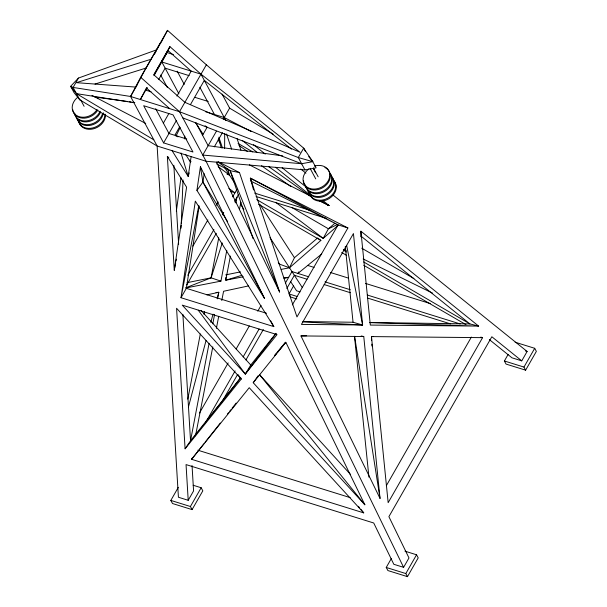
<?xml version="1.0" encoding="UTF-8"?>
<svg xmlns="http://www.w3.org/2000/svg" width="607" height="607" viewBox="0 0 607 607"><rect width="100%" height="100%" fill="white"/><g stroke="black" fill="none" stroke-linecap="round" stroke-linejoin="round"><path stroke-width="0.91" d="M224.613 148.518L224.704 133.396M181.083 228.164L181.197 225.334M181.273 223.437L183.018 179.96M184.665 138.927L184.778 136.12M225.933 277.384L225.728 280.199L243.293 276.777M176.326 211.274L180.985 177.745M174.262 270.274L186.592 187.168L167.365 156.431L174.262 270.274L175.689 262.869M191.129 156.606L188.185 176.425L172.077 150.68M196.918 190.386L200.431 166.72L264.455 298.341L196.918 190.386L202.913 182.085L204.218 173.723M270.661 320.822L273.825 326.612L180.992 297.718L186.364 288.333L199.126 206.388M187.806 399.14L200.31 333.987M204.058 314.434L204.589 311.641M185.788 287.801L211.077 277.831L218.74 237.891M209.089 343.319L190.537 440.735L185.089 448.808L176.569 308.257L241.282 379.011L185.089 448.808L240.751 377.713M212.799 323.835L214.567 314.555M217.572 298.788L218.808 292.293L216.009 292.506M185.833 287.961L220.933 281.132L226.79 250.388M235.842 202.875L236.905 197.283L235.182 202.655M176.045 261.018L176.402 259.166M198.838 205.356L180.992 297.718L195.325 201.122L273.825 326.612M195.515 435.841L212.784 346.878M216.388 328.341L218.725 316.293M221.783 300.533L223.581 291.269L248.339 285.958M230.417 256.071L225.728 280.199L242.064 275.267M239.416 209.673L240.858 202.252M188.39 407.198L206.016 340.626M210.841 322.385L213.011 314.176M217.116 298.674L218.808 292.293L206.85 294.858M189.194 172.889L188.185 176.425L181.03 153.002M187.108 282.672L211.077 277.831L222.268 242.929M175.992 136.059L180.158 127.546M317.499 238.073L294.433 257.717L289.501 267.778L281.185 269.394M192.04 465.539L193.58 490.911L188.208 500.297L178.42 497.247L157.13 146.021L130.558 96.475L140.657 77.279L167.509 30.35L206.365 64.79L303.667 148.146L312.78 161.667L316.103 167.858L304.934 169.914L206.084 161.257L157.13 146.021L79.752 99.829L73.955 92.492L70.64 86.3L78.478 78.053L156.523 49.873M151.143 59.22L76.376 82.666L135.93 87.089L144.011 71.732M154.595 54.084L156.295 50.851M157.145 49.235L160.119 43.575L144.466 70.928M160.923 42.869L167.509 30.35M147.023 87.666L145.718 90.139L151.06 91.801M178.883 93.774L161.834 61.982L169.907 46.625L200.993 74.168L300.055 152.281L184.885 102.325L153.799 74.775L169.907 46.625M154.003 75.655L168.503 50.131M78.478 78.053L73.113 87.438L79.752 99.829M153.806 139.83L76.429 93.63L70.64 86.3L73.113 87.438L130.558 96.475L135.482 87.871M135.93 87.089L136.848 85.481M154.079 74.593L167.889 50.464L191.205 71.125L176.933 96.065M168.784 48.901L169.679 47.331M147.099 87.727L140.354 99.525L146.408 88L169.725 108.668M158.708 79.441L165.15 68.174L189.187 75.655M163.321 123.206L168.845 113.555M333.205 195.166L527.119 351.476L521.754 360.862L491.837 336.748L388.89 516.663L408.974 557.954L403.602 567.34L206.084 161.257L179.513 111.711L206.365 64.79M163.594 142.88L143.669 105.717L173.041 114.86L192.965 152.016L163.594 142.88L176.334 120.618M190.507 104.495L204.316 80.367L291.55 149.147M179.664 126.795L175.12 134.739L178.026 136.894M202.48 135.391L207.086 127.349M216.418 131.203L202.761 155.066L301.618 163.723L312.78 161.667L308.728 156.538M223.323 119.131L229.613 108.137L222.086 94.1M214.279 146.924L222.458 132.637M192.927 246.078L207.875 219.954M216.282 205.257L218.156 201.994M187.768 275.252L213.93 229.529M222.337 214.84L223.74 212.389M232.618 196.88L236.973 189.263M186.789 284.873L216.297 233.3M234.56 201.372L238.308 194.824M199.498 413.01L228.156 362.925M236.146 348.972L249.302 325.982M257.755 311.201L261.04 305.458M206.001 421.804L235.129 370.9M243.119 356.946L259.09 329.032M285.396 283.052L291.967 271.579L308.758 276.807M221.972 401.804L237.481 374.694M245.941 359.905L263.339 329.51M286.838 288.431L294.365 275.282L306.998 279.22M192.48 457.739L191.584 459.302L363.737 512.885L360.748 509.22M298.834 271.875L297.938 273.438L321.702 253.999M193.147 485.251L201.16 487.74L202.821 490.835L192.078 509.607L172.494 503.514L170.84 500.418L178.306 487.36M293.651 285.783L288.985 293.94L296.998 296.436M292.324 304.904L338.107 224.901L347.894 227.951L296.975 316.937L250.334 178.124L347.894 227.951M192.078 509.607L190.416 506.511L201.16 487.74M386.348 485.676L471.381 337.067M480.797 337.097L482.58 337.651L388.154 502.679L371.484 336.597L373.373 336.559M404.983 551.179L416.554 554.783L418.215 557.879L407.472 576.65L387.896 570.557L386.234 567.462L391.371 558.478M515.123 342.211L534.706 348.304L536.36 351.4L525.624 370.171L506.041 364.079L504.379 360.983L508.12 354.45M407.472 576.65L405.817 573.554L416.554 554.783M525.624 370.171L523.962 367.076L534.706 348.304M198.246 310.177L245.289 374.041L277.027 334.616L182.237 305.116L245.289 374.041L250.759 365.012L275.95 333.334M277.338 352.439L285.814 342.265L364.86 504.766L253.233 382.729L258.089 375.779M245.289 374.041L276.117 333.493M203.899 443.77L191.584 459.302L249.234 387.698L363.737 512.885M205.075 442.291L220.318 423.056M227.359 414.179L228.528 412.699M229.704 411.22L230.872 409.74M232.049 408.261L236.153 403.078M240.653 377.721L190.537 440.735L182.874 314.335M253.233 382.729L285.814 342.265M274.652 355.399L285.373 342.356M274.91 355.345L276.124 353.889M317.863 238.149L320.868 240.425L289.501 267.778L279.273 264.053L278.249 262.467M338.107 225.387L323.228 238.369L256.7 199.566M334.852 223.293L328.402 228.786L323.228 238.369L275.677 202.328M337.598 224.484L328.402 228.786L291.603 207.359M95.011 84.054L146.355 67.954M284.099 278.287L288.689 277.308L283.993 277.938M225.758 274.865L240.524 271.883M361.188 335.959L363.768 336.521L380.02 498.423L300.973 335.929L306.588 335.77M346.62 245.327L362.614 324.995L301.436 324.411L353.433 233.551L362.614 324.995L303.007 321.945M300.973 335.929L363.768 336.521M482.58 337.651L371.484 336.597L371.643 340.368M302.984 321.528L353.054 322.249L362.614 324.995M369.731 322.492L469.932 323.933L478.627 326.096L360.899 231.199L360.922 236.844M369.746 322.636L478.627 326.096L370.323 325.071L360.899 231.199M94.707 97.006L127.341 101.468M129.2 101.726L131.066 101.976M132.933 102.234L134.792 102.484M282.703 155.885L208.133 145.68L195.735 122.561M76.429 93.63L133.881 102.666M216.653 163.928L230.152 170.704L239.484 172.585L279.615 292.005L216.418 162.077M327.34 205.12L329.085 205.553L323.212 200.826M312.78 161.667L298.295 157.532L179.513 111.711L130.558 96.475M167.206 52.597L173.435 54.539M161.834 61.982L200.993 74.168L225.903 120.618M194.9 97.332L208.247 101.49M205.553 111.711L224.241 117.523L251.123 131.537M186.766 139.033L168.966 133.494L155.68 108.721M254.659 193.102L310.541 210.492M256.086 196.501L326.498 218.421M230.501 191.41L234.955 192.798L228.877 188.451M307.817 265.456L314.123 267.421M330.352 272.467L348.372 278.082M365.497 283.408L430.393 303.606M324.98 281.853L350.216 289.706M367.341 295.04L460.174 323.933M324.138 284.554L350.307 292.695M367.455 298.037L450.47 323.872M525.343 350.922L527.119 351.476M300.124 291.884L296.565 290.776L290.571 281.504M521.754 360.862L511.959 357.811L489.348 339.586M504.379 360.983L523.962 367.076M296.876 298.978L290.647 297.035L289.402 294.714M186.364 288.333L266.579 313.303M197.859 450.197L350.178 497.611M403.602 567.34L393.814 564.29L373.73 522.999L186.046 464.583L188.208 500.297M170.84 500.418L190.416 506.511M386.234 567.462L405.817 573.554M211.077 277.831L220.933 281.132M226.988 174.179L229.545 175.112L227.633 168.776M182.836 117.91L301.618 163.723M319.79 201.016L329.085 205.553L319.009 200.409M343.661 249.363L346.202 250.615M363.161 258.969L432.67 293.204M250.903 181.121L338.107 224.901L250.334 178.124L253.551 189.968M249.348 164.831L311.459 196.554M218.065 161.644L239.484 172.585M91.968 95.413L145.733 123.441M238.05 143.442L252.755 151.879M361.734 248.187L413.898 278.552M258.673 204.331L320.868 240.425M341.695 252.504L346.597 255.357M363.775 265.32L466.001 324.646M343.296 250.069L346.559 251.973M363.722 261.981L469.932 323.933L361.036 236.153M229.613 108.137L273.135 134.124M205.037 125.748L207.328 127.371M261.518 165.749L290.912 186.569M217.89 162.008L230.152 170.704L279.615 292.005M238.999 145.468L247.444 151.477M268.939 166.781L310.405 196.281M190.886 161.28L189.369 160.195L190.833 161.401M218.141 166.652L229.545 175.112M300.769 169.012L305.928 173.17M253.529 144.648L265.267 154.11M282.141 167.714L307.074 187.813M242.633 140.71L257.307 152.539M275.639 167.32L310.852 195.704M140.657 77.279L179.513 111.711M167.365 156.431L168.769 157.699M201.008 310.427L250.759 365.012M259.804 374.936L350.52 474.462M358.358 506.284L359.549 507.748M259.758 374.967L364.86 504.766M237.868 374.466L241.282 379.011M218.163 139.838L220.204 142.994M260.062 204.589L294.433 257.717M195.894 123.115L203.034 134.147M224.446 167.236L234.697 183.071M270.009 237.648L302.362 287.642M240.281 203.793L243.87 209.339M185.765 154.61L190.651 162.448M200.431 166.72L202.913 182.085L227.466 221.426M305.329 151.242L303.667 148.146L298.295 157.532L304.934 169.914M313.364 167.866L318.159 176.812M313.432 168.761L315.617 172.82M310.078 168.321L315.746 178.89M199.84 87.226L214.453 114.48M177.168 71.178L184.247 84.388M160.673 75.04L167.32 87.423M80.617 99.806L84.107 106.308M202.913 182.085L264.455 298.341M218.854 137.228L222.473 147.941M230.152 170.704L253.066 238.627M237.034 138.533L240.941 150.164M226.525 134.01L231.608 149.14M218.611 138.92L221.343 147.964M354.602 336.339L380.02 498.423M345.277 246.419L353.054 322.249M354.496 336.339L368.942 477.17M173.837 165.286L178.633 244.318M371.795 344.139L371.879 346.02M332.856 179.391A13.984 11.154 -28.2 0 1 327.393 198.368A13.984 11.154 -28.2 0 1 309.054 191.615M326.801 168.685A13.984 11.154 -28.2 0 1 321.922 188.147A13.984 11.154 -28.2 0 1 303.53 180.643M324.851 167.486A13.984 11.154 -28.2 0 1 326.194 168.245M314.388 166.09A13.984 11.154 -28.2 0 1 329.51 177.608A13.984 11.154 -28.2 0 1 308.978 188.147A13.984 11.154 -28.2 0 1 308.743 168.989M331.361 176.607A13.984 11.154 -28.2 0 1 326.308 195.371A13.984 11.154 -28.2 0 1 307.666 189.566M331.87 176.758A13.984 11.154 -28.2 0 1 324.995 194.855A13.984 11.154 -28.2 0 1 307.165 188.64M329.366 172.889A13.984 11.154 -28.2 0 1 324.313 191.653A13.984 11.154 -28.2 0 1 305.67 185.848M329.874 173.041A13.984 11.154 -28.2 0 1 323 191.144A13.984 11.154 -28.2 0 1 305.177 184.923M334.358 181.402A13.984 11.154 -28.2 0 1 327.067 199.695A13.984 11.154 -28.2 0 1 309.555 192.54M97.833 109.988A13.984 11.154 -28.2 0 1 84.631 118.137A13.984 11.154 -28.2 0 1 73.219 111.711M73.007 111.013A13.984 11.154 -28.2 0 1 72.734 109.548M104.965 114.086A13.984 11.154 -28.2 0 1 92.734 127.948A13.984 11.154 -28.2 0 1 78.318 120.505M96.892 109.784A13.984 11.154 -28.2 0 1 76.323 115.338A13.984 11.154 -28.2 0 1 77.901 97.143M97.044 97.477A13.984 11.154 -28.2 0 1 97.856 98.691M103.395 112.834A13.984 11.154 -28.2 0 1 91.24 125.156A13.984 11.154 -28.2 0 1 77.203 119.139M102.591 113.448A13.984 11.154 -28.2 0 1 88.986 124.556A13.984 11.154 -28.2 0 1 76.33 116.787M105.459 115.019A13.984 11.154 -28.2 0 1 93.235 128.874A13.984 11.154 -28.2 0 1 78.819 121.438M100.565 112.204A13.984 11.154 -28.2 0 1 86.186 121.878A13.984 11.154 -28.2 0 1 74.729 113.259M100.072 111.271A13.984 11.154 -28.2 0 1 86.126 120.922A13.984 11.154 -28.2 0 1 74.335 113.077"/></g></svg>
